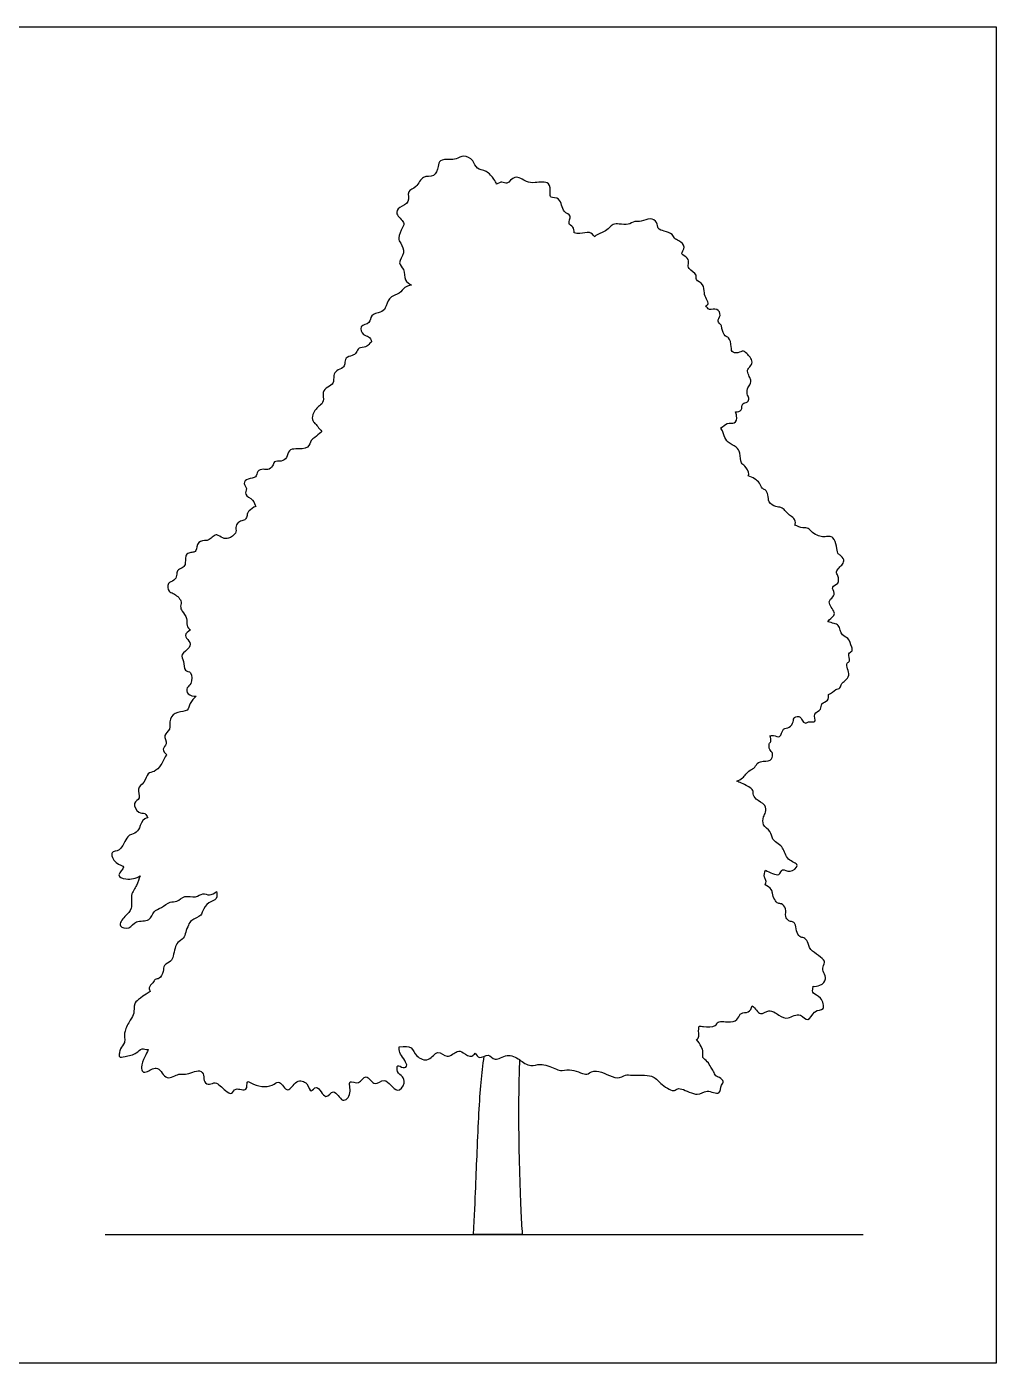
# Model space of a CAD drawing. Header units: millimetres. Extents: x 34 to 295, y 0 to 64.
# Drawn here: x 214.75 to 231.25, y 32.98 to 55.73 of the extents above; entities that cross this region are included whole.
import ezdxf

# ---------------------------------------------------------------- set-up
doc = ezdxf.new("R2010")
doc.units = ezdxf.units.MM
for name, color, linetype, true_color in [('AG-DIAGRAM', 7, 'Continuous', 0xfecc66), ('AG-PLANTS', 7, 'Continuous', 0x66ccff), ('X-VPRT', 6, 'Continuous', 0xff00ff)]:
    doc.layers.add(name, color=color, linetype=linetype, true_color=true_color)

msp = doc.modelspace()

# ---------------------------------------------------------------- linework, layer by layer
at = {"layer": 'AG-DIAGRAM'}
msp.add_line((216.085, 35.177), (228.988, 35.177), dxfattribs=at)
at = {"layer": 'AG-PLANTS'}
msp.add_lwpolyline([(223.183, 35.177), (222.355, 35.177)], dxfattribs=at)
for points, knots in [([(222.746, 53.052), (222.734, 53.081), (222.705, 53.138), (222.58, 53.292), (222.396, 53.296), (222.361, 53.465), (222.187, 53.557), (222.058, 53.47), (221.943, 53.473), (221.771, 53.471), (221.754, 53.349), (221.695, 53.154), (221.476, 53.214), (221.396, 52.985), (221.208, 52.948), (221.283, 52.726), (221.091, 52.669), (221.004, 52.539), (221.196, 52.406), (221.145, 52.314), (221.056, 52.132), (221.116, 52.048), (221.208, 51.88), (221.044, 51.71), (221.191, 51.608), (221.168, 51.411), (221.259, 51.354), (221.299, 51.332)], [-17.509189, -17.509189, -17.509189, -17.509189, -16.950428, -16.166539, -15.445035, -14.746963, -14.001464, -13.329094, -12.701234, -12.006718, -11.410232, -10.661852, -9.91916, -9.096981, -8.394587, -7.657063, -6.908319, -6.288275, -5.510067, -4.966902, -4.180847, -3.615756, -2.870256, -2.098804, -1.436044, -0.672656, 0, 0, 0, 0]), ([(224.065, 52.223), (224.066, 52.257), (224.061, 52.333), (223.943, 52.369), (224.041, 52.532), (223.859, 52.557), (223.849, 52.839), (223.653, 52.807), (223.657, 52.911), (223.672, 53.109), (223.391, 53.075), (223.261, 53.073), (223.052, 53.236), (222.932, 53.026), (222.844, 53.104), (222.779, 53.07), (222.746, 53.052)], [-16.265183, -16.265183, -16.265183, -16.265183, -15.690454, -15.151283, -14.514361, -13.872844, -13.005412, -12.343855, -11.835493, -11.125599, -10.264762, -9.565411, -8.737326, -7.992301, -7.457642, -6.971561, -6.971561, -6.971561, -6.971561]), ([(226.308, 50.98), (226.325, 50.989), (226.367, 51.015), (226.314, 51.101), (226.273, 51.197), (226.288, 51.356), (226.115, 51.416), (226.177, 51.516), (226.001, 51.607), (226.012, 51.693), (226.019, 51.807), (225.852, 51.853), (225.986, 51.985), (225.851, 52.096), (225.77, 52.118), (225.745, 52.209), (225.603, 52.255), (225.478, 52.282), (225.49, 52.411), (225.359, 52.489), (225.213, 52.404), (225.096, 52.432), (224.991, 52.348), (224.835, 52.376), (224.731, 52.375), (224.66, 52.307), (224.583, 52.234), (224.463, 52.205), (224.423, 52.162), (224.418, 52.155)], [-21.180118, -21.180118, -21.180118, -21.180118, -20.887409, -20.346907, -19.739781, -19.058138, -18.382543, -17.889938, -17.158317, -16.647142, -16.078296, -15.46039, -14.835796, -14.155923, -13.635057, -13.128997, -12.435418, -11.830608, -11.247525, -10.612163, -9.893961, -9.290646, -8.657755, -7.947837, -7.374927, -6.833266, -6.238952, -5.524945, -5.385601, -5.385601, -5.385601, -5.385601]), ([(224.418, 52.155), (224.394, 52.186), (224.33, 52.256), (224.191, 52.204), (224.097, 52.215), (224.065, 52.223)], [-23.258382, -23.258382, -23.258382, -23.258382, -22.641143, -21.909958, -21.49799, -21.49799, -21.49799, -21.49799]), ([(221.299, 51.332), (221.244, 51.321), (221.175, 51.303), (221.097, 51.18), (220.895, 51.13), (220.866, 50.936), (220.777, 50.86), (220.589, 50.84), (220.609, 50.669), (220.394, 50.654), (220.466, 50.466), (220.578, 50.475), (220.608, 50.401), (220.616, 50.369)], [-7.315356, -7.315356, -7.315356, -7.315356, -6.697017, -6.033075, -5.241481, -4.486234, -3.874018, -3.152403, -2.511823, -1.802185, -1.13718, -0.573821, 0, 0, 0, 0]), ([(226.816, 49.174), (226.85, 49.175), (226.939, 49.186), (226.908, 49.336), (227.03, 49.326), (227.05, 49.416), (227.002, 49.476), (227.019, 49.593), (227.054, 49.61), (227.087, 49.72), (227.047, 49.772), (227.007, 49.87), (227.039, 49.928), (227.11, 49.997), (227.082, 50.094), (227.022, 50.147), (226.95, 50.237), (226.859, 50.165), (226.734, 50.191), (226.752, 50.285), (226.708, 50.456), (226.63, 50.453), (226.575, 50.594), (226.581, 50.654), (226.483, 50.718), (226.58, 50.814), (226.506, 50.952), (226.363, 50.894), (226.324, 50.956), (226.308, 50.98)], [-14.693617, -14.693617, -14.693617, -14.693617, -14.119896, -13.527779, -12.993646, -12.519281, -12.013221, -11.427839, -11.075518, -10.502289, -10.032552, -9.468353, -9.016928, -8.469052, -7.935202, -7.406896, -6.852518, -6.283906, -5.713743, -5.188178, -4.46417, -4.012746, -3.346782, -2.895358, -2.370485, -1.783398, -1.172908, -0.533564, 0, 0, 0, 0]), ([(220.616, 50.369), (220.607, 50.361), (220.573, 50.325), (220.527, 50.269), (220.394, 50.279), (220.364, 50.175), (220.294, 50.13), (220.162, 50.105), (220.167, 49.993), (220.136, 49.921), (220.018, 49.882), (219.961, 49.799), (219.987, 49.65), (219.868, 49.604), (219.769, 49.511), (219.824, 49.355), (219.728, 49.276), (219.67, 49.23), (219.596, 49.102), (219.618, 49.004), (219.68, 48.961), (219.7, 48.924), (219.748, 48.869), (219.773, 48.843)], [29.179511, 29.179511, 29.179511, 29.179511, 29.363769, 29.922588, 30.526641, 31.070214, 31.594432, 32.211246, 32.766402, 33.258738, 33.87246, 34.43015, 35.080574, 35.685812, 36.316997, 37.000503, 37.588586, 38.096282, 38.774254, 39.325804, 39.799762, 40.174134, 40.769236, 40.769236, 40.769236, 40.769236]), ([(226.562, 48.905), (226.602, 48.927), (226.669, 49.005), (226.811, 48.955), (226.846, 49.076), (226.824, 49.153), (226.816, 49.174)], [-27.990769, -27.990769, -27.990769, -27.990769, -27.40031, -26.77245, -26.122424, -25.872106, -25.872106, -25.872106, -25.872106]), ([(219.773, 48.843), (219.767, 48.838), (219.73, 48.805), (219.658, 48.738), (219.58, 48.699), (219.555, 48.538), (219.331, 48.55), (219.202, 48.536), (219.186, 48.389), (219.087, 48.323), (218.952, 48.346), (218.944, 48.247), (218.852, 48.18), (218.775, 48.208), (218.665, 48.176), (218.664, 48.042), (218.511, 48.053), (218.42, 47.958), (218.516, 47.874), (218.435, 47.756), (218.614, 47.696), (218.631, 47.592), (218.648, 47.566)], [-20.513031, -20.513031, -20.513031, -20.513031, -20.387579, -19.731286, -19.210125, -18.5633, -17.749617, -17.134296, -16.497037, -15.894674, -15.288552, -14.783546, -14.211683, -13.70003, -13.139592, -12.564948, -11.910205, -11.340691, -10.780253, -10.214678, -9.504967, -8.907372, -8.907372, -8.907372, -8.907372]), ([(227.029, 48.086), (227.034, 48.095), (227.054, 48.137), (226.975, 48.267), (226.9, 48.293), (226.899, 48.482), (226.836, 48.585), (226.68, 48.645), (226.618, 48.763), (226.603, 48.838), (226.576, 48.884), (226.562, 48.905)], [15.225053, 15.225053, 15.225053, 15.225053, 15.428184, 16.140714, 16.636874, 17.381006, 18.00607, 18.72765, 19.372351, 19.868863, 20.371338, 20.371338, 20.371338, 20.371338]), ([(227.826, 47.25), (227.828, 47.254), (227.84, 47.297), (227.814, 47.373), (227.725, 47.414), (227.659, 47.498), (227.59, 47.559), (227.498, 47.553), (227.364, 47.635), (227.378, 47.761), (227.326, 47.855), (227.253, 47.869), (227.237, 47.982), (227.102, 48.066), (227.029, 48.086)], [9.17741, 9.17741, 9.17741, 9.17741, 9.244785, 9.825876, 10.379495, 10.971298, 11.50074, 12.043905, 12.713675, 13.338426, 13.90604, 14.350004, 14.913638, 15.777272, 15.777272, 15.777272, 15.777272]), ([(218.648, 47.566), (218.604, 47.552), (218.53, 47.491), (218.504, 47.453), (218.494, 47.374), (218.448, 47.324), (218.362, 47.315), (218.294, 47.232), (218.326, 47.132), (218.253, 47.054), (218.185, 47.019), (218.082, 47.015), (217.989, 47.102), (217.922, 47.058), (217.856, 46.996), (217.806, 46.985), (217.644, 46.983), (217.642, 46.803), (217.577, 46.782), (217.5, 46.783), (217.441, 46.721), (217.457, 46.575), (217.4, 46.515), (217.295, 46.484), (217.309, 46.389), (217.263, 46.295), (217.131, 46.278), (217.159, 46.103), (217.246, 46.099), (217.401, 45.967), (217.357, 45.868), (217.387, 45.777), (217.492, 45.668), (217.455, 45.533), (217.512, 45.483), (217.538, 45.464)], [-18.361262, -18.361262, -18.361262, -18.361262, -17.687204, -17.292858, -16.800339, -16.347656, -15.828979, -15.27536, -14.719949, -14.159635, -13.65892, -13.094798, -12.488382, -12.017112, -11.48231, -11.064514, -10.402957, -9.710865, -9.28158, -8.795204, -8.299967, -7.62846, -7.126015, -6.572783, -6.057263, -5.496825, -4.903032, -4.253323, -3.735902, -2.969055, -2.422115, -1.881143, -1.195934, -0.561305, 0, 0, 0, 0]), ([(228.387, 45.604), (228.393, 45.614), (228.423, 45.663), (228.562, 45.733), (228.369, 45.919), (228.451, 46.007), (228.521, 46.085), (228.426, 46.209), (228.586, 46.243), (228.564, 46.387), (228.517, 46.451), (228.577, 46.525), (228.64, 46.58), (228.676, 46.663), (228.594, 46.74), (228.545, 46.765), (228.543, 46.891), (228.483, 47.04), (228.409, 47.062), (228.312, 47.045), (228.228, 47.059), (228.117, 47.115), (228.06, 47.21), (227.957, 47.193), (227.869, 47.229), (227.826, 47.25)], [8.300722, 8.300722, 8.300722, 8.300722, 8.490013, 9.166932, 9.969153, 10.532909, 11.085237, 11.674069, 12.273211, 12.907155, 13.393341, 13.907582, 14.447031, 14.948614, 15.519071, 15.925649, 16.5504, 17.264827, 17.736097, 18.29189, 18.824971, 19.45546, 20.024501, 20.57343, 21.2578, 21.2578, 21.2578, 21.2578]), ([(228.396, 44.365), (228.444, 44.38), (228.51, 44.465), (228.601, 44.462), (228.615, 44.561), (228.685, 44.595), (228.76, 44.695), (228.723, 44.798), (228.694, 44.906), (228.782, 44.929), (228.714, 45.068), (228.815, 45.105), (228.79, 45.176), (228.74, 45.341), (228.614, 45.356), (228.582, 45.558), (228.491, 45.568), (228.423, 45.596), (228.387, 45.604)], [9.068074, 9.068074, 9.068074, 9.068074, 9.773472, 10.266356, 10.775382, 11.276791, 11.881339, 12.480886, 13.037314, 13.475167, 14.094936, 14.589452, 15.043773, 15.769482, 16.365452, 17.116783, 17.625808, 18.227371, 18.227371, 18.227371, 18.227371]), ([(217.538, 45.464), (217.493, 45.444), (217.409, 45.367), (217.525, 45.282), (217.544, 45.153), (217.349, 45.054), (217.436, 44.936), (217.417, 44.753), (217.571, 44.765), (217.559, 44.533), (217.466, 44.494), (217.47, 44.352), (217.593, 44.336), (217.631, 44.336)], [-11.751517, -11.751517, -11.751517, -11.751517, -11.147912, -10.53648, -9.939795, -9.190164, -8.568946, -7.859563, -7.289671, -6.521309, -5.966932, -5.3872, -4.703935, -4.703935, -4.703935, -4.703935]), ([(227.399, 43.662), (227.418, 43.665), (227.474, 43.678), (227.586, 43.6), (227.612, 43.807), (227.739, 43.786), (227.805, 43.9), (227.8, 43.987), (227.931, 44.001), (227.947, 43.905), (228.014, 43.866), (228.05, 43.917), (228.21, 43.873), (228.117, 44.053), (228.289, 44.099), (228.257, 44.223), (228.403, 44.25), (228.399, 44.332), (228.396, 44.365)], [5.407508, 5.407508, 5.407508, 5.407508, 5.72995, 6.324399, 7.008157, 7.582976, 8.199482, 8.698432, 9.249416, 9.777819, 10.217592, 10.633424, 11.224574, 11.849246, 12.504921, 13.054113, 13.662865, 14.230837, 14.230837, 14.230837, 14.230837]), ([(217.631, 44.336), (217.593, 44.299), (217.519, 44.225), (217.5, 44.07), (217.31, 44.084), (217.157, 43.959), (217.215, 43.763), (217.057, 43.68), (217.161, 43.521), (217.032, 43.442), (217.102, 43.363), (217.133, 43.34)], [-6.127974, -6.127974, -6.127974, -6.127974, -5.40927, -4.766663, -4.038319, -3.28828, -2.538242, -1.878972, -1.201343, -0.613549, 0, 0, 0, 0]), ([(226.834, 42.891), (226.87, 42.902), (226.941, 42.939), (226.986, 43.014), (227.06, 43.081), (227.153, 43.119), (227.185, 43.235), (227.374, 43.228), (227.431, 43.264), (227.462, 43.369), (227.386, 43.422), (227.377, 43.53), (227.427, 43.562), (227.414, 43.634), (227.399, 43.662)], [0, 0, 0, 0, 0.611545, 1.145301, 1.712584, 2.269963, 2.843192, 3.587324, 4.05014, 4.592267, 5.120669, 5.672252, 6.079879, 6.639559, 6.639559, 6.639559, 6.639559]), ([(217.133, 43.34), (217.089, 43.296), (217.046, 43.162), (216.926, 43.043), (216.794, 43.039), (216.764, 42.856), (216.606, 42.773), (216.706, 42.589), (216.536, 42.529), (216.644, 42.331), (216.763, 42.359), (216.798, 42.293), (216.808, 42.265)], [-6.768324, -6.768324, -6.768324, -6.768324, -5.976011, -5.240129, -4.642699, -3.911796, -3.20733, -2.500818, -1.866011, -1.128114, -0.545154, 0, 0, 0, 0]), ([(227.322, 41.374), (227.399, 41.339), (227.567, 41.242), (227.603, 41.429), (227.74, 41.31), (227.938, 41.479), (227.677, 41.538), (227.633, 41.761), (227.544, 41.82), (227.432, 41.897), (227.421, 42.046), (227.264, 42.131), (227.286, 42.287), (227.332, 42.357), (227.338, 42.501), (227.152, 42.568), (227.111, 42.674), (227.117, 42.765), (226.942, 42.845), (226.859, 42.88), (226.834, 42.891)], [19.813971, 19.813971, 19.813971, 19.813971, 20.696437, 21.275505, 21.925929, 22.638726, 23.40874, 24.243551, 24.821933, 25.460809, 26.131539, 26.848795, 27.51087, 28.044632, 28.663868, 29.429398, 30.013038, 30.51497, 31.341128, 31.732803, 31.732803, 31.732803, 31.732803]), ([(216.808, 42.265), (216.79, 42.263), (216.709, 42.245), (216.685, 42.146), (216.65, 42.055), (216.591, 41.993), (216.45, 41.982), (216.353, 41.675), (216.15, 41.715), (216.244, 41.472), (216.465, 41.449), (216.251, 41.283), (216.452, 41.2), (216.615, 41.236), (216.678, 41.28)], [-15.048794, -15.048794, -15.048794, -15.048794, -14.84473, -14.059898, -14.059898, -13.442722, -12.783702, -11.913197, -11.253385, -10.479614, -9.787192, -9.086949, -8.411159, -7.509045, -7.509045, -7.509045, -7.509045]), ([(216.678, 41.28), (216.66, 41.225), (216.627, 41.112), (216.501, 40.957), (216.559, 40.711), (216.423, 40.6), (216.278, 40.411), (216.514, 40.363), (216.592, 40.534), (216.853, 40.491), (216.897, 40.687), (217.044, 40.729), (217.184, 40.852), (217.309, 40.822), (217.434, 40.967), (217.622, 40.886), (217.742, 41.001), (217.858, 40.93), (217.945, 40.984), (217.978, 41.013)], [-12.374244, -12.374244, -12.374244, -12.374244, -11.618678, -10.829586, -9.981054, -9.218698, -8.467625, -7.774481, -7.043407, -6.20894, -5.490654, -4.796138, -4.038707, -3.431509, -2.705344, -1.944025, -1.271082, -0.663884, 0, 0, 0, 0]), ([(227.316, 41.124), (227.331, 41.145), (227.341, 41.213), (227.294, 41.251), (227.306, 41.337), (227.322, 41.374)], [18.582472, 18.582472, 18.582472, 18.582472, 19.048327, 19.497165, 20.084103, 20.084103, 20.084103, 20.084103]), ([(217.978, 41.013), (217.988, 40.978), (217.999, 40.869), (217.833, 40.837), (217.734, 40.689), (217.73, 40.595), (217.541, 40.534), (217.5, 40.44), (217.451, 40.32), (217.428, 40.21), (217.307, 40.151), (217.273, 40.05), (217.239, 39.915), (217.215, 39.817), (217.065, 39.767), (217.084, 39.651), (217.014, 39.517), (216.928, 39.53), (216.899, 39.45), (216.822, 39.398), (216.838, 39.331), (216.847, 39.312)], [4.908089, 4.908089, 4.908089, 4.908089, 5.533106, 6.227929, 6.968414, 7.495987, 8.251928, 8.829324, 9.475132, 10.070443, 10.700409, 11.283074, 11.959628, 12.521702, 13.172909, 13.760567, 14.42343, 14.892618, 15.382933, 15.967833, 16.252024, 16.252024, 16.252024, 16.252024]), ([(228.136, 39.399), (228.171, 39.394), (228.278, 39.409), (228.374, 39.522), (228.309, 39.627), (228.286, 39.734), (228.385, 39.845), (228.059, 40.006), (228.055, 40.156), (227.98, 40.232), (227.9, 40.231), (227.844, 40.343), (227.838, 40.465), (227.783, 40.501), (227.714, 40.506), (227.649, 40.589), (227.69, 40.719), (227.602, 40.814), (227.536, 40.8), (227.472, 40.872), (227.441, 40.983), (227.432, 41.053), (227.357, 41.111), (227.316, 41.124)], [18.570738, 18.570738, 18.570738, 18.570738, 19.054581, 19.740332, 20.340889, 20.922646, 21.485914, 22.48253, 23.1699, 23.715231, 24.192234, 24.805956, 25.433904, 25.857561, 26.322012, 26.865585, 27.514097, 28.107159, 28.543707, 29.076788, 29.689373, 30.166377, 30.818513, 30.818513, 30.818513, 30.818513]), ([(227.098, 39.067), (227.151, 39.031), (227.227, 38.872), (227.386, 39.029), (227.555, 38.901), (227.713, 38.82), (227.892, 38.979), (228.059, 38.761), (228.157, 39.027), (228.348, 38.963), (228.279, 39.236), (228.123, 39.264), (228.124, 39.324), (228.136, 39.399)], [11.690132, 11.690132, 11.690132, 11.690132, 12.485919, 13.186289, 13.96006, 14.738454, 15.655503, 16.22725, 16.853783, 17.618736, 18.35821, 19.112915, 19.610294, 19.610294, 19.610294, 19.610294]), ([(216.847, 39.312), (216.647, 39.179), (216.562, 39.11), (216.586, 38.934), (216.515, 38.846), (216.402, 38.62), (216.413, 38.52), (216.424, 38.437), (216.335, 38.34), (216.329, 38.267), (216.308, 38.182), (216.433, 38.203), (216.621, 38.246), (216.696, 38.355), (216.776, 38.326), (216.815, 38.321)], [0, 0, 0, 0, 0.692049, 1.416393, 2.017171, 2.632816, 3.203474, 3.714, 4.344356, 4.85004, 5.291892, 5.850797, 6.666096, 7.288671, 7.817822, 7.817822, 7.817822, 7.817822]), ([(226.196, 38.723), (226.218, 38.721), (226.289, 38.711), (226.489, 38.701), (226.498, 38.827), (226.739, 38.769), (226.866, 38.841), (226.896, 38.964), (227.041, 38.937), (227.086, 39.026), (227.098, 39.067)], [11.911113, 11.911113, 11.911113, 11.911113, 12.287033, 13.09454, 13.60225, 14.436713, 15.112679, 15.688625, 16.311094, 16.91351, 16.91351, 16.91351, 16.91351]), ([(226.149, 38.495), (226.171, 38.509), (226.204, 38.552), (226.179, 38.628), (226.192, 38.707), (226.196, 38.723)], [16.009865, 16.009865, 16.009865, 16.009865, 16.426273, 16.994776, 17.148763, 17.148763, 17.148763, 17.148763]), ([(222.382, 38.259), (222.4, 38.229), (222.451, 38.146), (222.613, 38.274), (222.717, 38.103), (222.927, 38.27), (223.074, 38.192), (223.136, 38.151), (223.19, 38.103), (223.332, 38.024), (223.486, 38.095), (223.739, 38.01), (223.832, 37.946), (223.987, 38.015), (224.259, 37.889), (224.307, 37.909), (224.455, 38.014), (224.795, 37.784), (224.94, 37.905), (225.059, 37.874), (225.411, 37.905), (225.52, 37.747), (225.753, 37.595), (225.815, 37.655), (225.905, 37.668), (226.174, 37.504), (226.313, 37.662), (226.562, 37.524), (226.56, 37.723), (226.629, 37.776), (226.542, 37.855), (226.469, 37.865), (226.443, 37.956), (226.39, 38.022), (226.345, 38.123), (226.237, 38.179), (226.272, 38.286), (226.229, 38.374), (226.181, 38.458), (226.149, 38.495)], [0, 0, 0, 0, 0.584263, 1.285649, 1.949224, 2.782576, 3.638387, 3.638387, 3.638387, 4.480155, 5.211341, 6.123368, 6.70656, 7.424905, 8.385529, 8.775534, 9.469528, 10.572887, 11.271279, 11.897724, 12.926993, 13.735729, 14.634495, 15.092722, 15.61342, 16.570479, 17.329662, 18.135995, 18.803826, 19.280502, 19.829964, 20.311778, 20.834715, 21.368478, 21.967092, 22.552398, 23.100046, 23.663411, 24.355169, 24.355169, 24.355169, 24.355169]), ([(216.815, 38.321), (216.8, 38.282), (216.741, 38.177), (216.693, 38.035), (216.71, 37.931), (216.812, 37.941), (216.995, 38.074), (217.113, 37.763), (217.343, 37.932), (217.442, 37.876), (217.7, 38.002), (217.77, 37.888), (217.756, 37.765), (217.865, 37.709), (217.965, 37.799), (218.121, 37.621), (218.243, 37.543), (218.291, 37.696), (218.524, 37.584), (218.475, 37.826), (218.663, 37.677), (218.926, 37.681), (219.053, 37.814), (219.198, 37.539), (219.324, 37.824), (219.538, 37.775), (219.576, 37.55), (219.69, 37.77), (219.833, 37.415), (219.978, 37.702), (220.118, 37.377), (220.295, 37.575), (220.199, 37.834), (220.417, 37.701), (220.52, 37.949), (220.675, 37.657), (220.841, 37.899), (221.048, 37.529), (221.201, 37.76), (221.141, 37.881), (221.054, 37.912), (221.046, 38.088), (221.159, 37.991), (221.266, 38.05), (221.074, 38.27), (221.089, 38.335), (221.087, 38.37)], [1.5532, 1.5532, 1.5532, 1.5532, 2.046584, 2.826473, 3.333105, 3.852834, 4.611634, 5.471259, 6.296658, 6.902188, 7.805257, 8.369401, 8.985737, 9.536343, 10.109781, 10.953034, 11.562565, 12.14817, 12.892053, 13.518605, 14.191657, 15.75637, 16.329681, 17.117858, 17.934548, 18.688602, 19.370046, 19.962107, 20.817014, 21.52266, 22.353362, 23.0987, 23.882973, 24.562971, 25.291785, 26.084573, 26.81587, 27.772658, 28.509941, 29.163959, 30.018136, 30.617103, 31.219436, 31.806124, 32.624739, 33.151605, 33.151605, 33.151605, 33.151605]), ([(221.087, 38.37), (221.185, 38.381), (221.317, 38.379), (221.362, 38.196), (221.603, 38.096), (221.738, 38.347), (221.908, 38.145), (222.074, 38.319), (222.179, 38.277), (222.306, 38.176), (222.365, 38.238), (222.382, 38.259)], [0, 0, 0, 0, 0.721348, 1.462454, 2.282092, 3.09112, 3.842897, 4.625594, 5.213744, 5.932587, 6.24444, 6.24444, 6.24444, 6.24444]), ([(222.355, 35.177), (222.386, 35.798), (222.42, 36.747), (222.465, 37.664), (222.514, 38.052), (222.535, 38.209)], [8.001069, 8.001069, 8.001069, 8.001069, 9.765466, 12.037446, 13.21371, 13.21371, 13.21371, 13.21371]), ([(223.136, 38.151), (223.125, 37.802), (223.111, 37.057), (223.15, 35.683), (223.174, 35.311), (223.183, 35.177)], [0.275069, 0.275069, 0.275069, 0.275069, 2.018579, 4.210419, 5.284798, 5.284798, 5.284798, 5.284798])]:
    msp.add_open_spline(points, degree=3, knots=knots, dxfattribs=at)
at = {"layer": 'X-VPRT'}
msp.add_lwpolyline([(198.242, 32.983), (198.242, 55.731), (231.253, 55.731), (231.253, 32.983)], close=True, dxfattribs=at)

doc.saveas('drawing.dxf')
